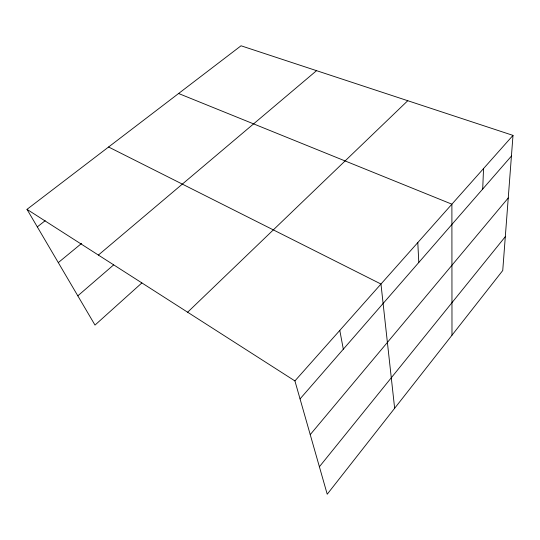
<?xml version="1.0" encoding="UTF-8"?>
<svg xmlns="http://www.w3.org/2000/svg" width="540" height="540" viewBox="0 0 540 540"><rect width="100%" height="100%" fill="white"/><g stroke="black" fill="none" stroke-linecap="round" stroke-linejoin="round"><path stroke-width="0.81" d="M482.706 189.054L483.543 168.554M513 135.385L502.74 270.526L327.22 494.215L294.921 380.923L27 209.351L241.036 45.785L513 135.385L294.921 380.923M319.39 466.756L505.312 236.669M310.23 434.626L508.248 197.964M300.044 398.912L511.427 156.053M187.637 312.221L407.774 100.717M141.858 282.94L95 325.08L27 209.351M77.821 295.839L113.589 264.938M98.388 255.069L316.548 70.666M58.3 262.615L81.581 243.412M37.3 226.881L45.198 220.691M178.585 93.508L451.892 204.188L451.987 335.205M108.581 147.008L380.97 284.033L394.646 408.287M339.802 330.392L343.312 349.198M417.798 242.568L418.797 262.481"/></g></svg>
